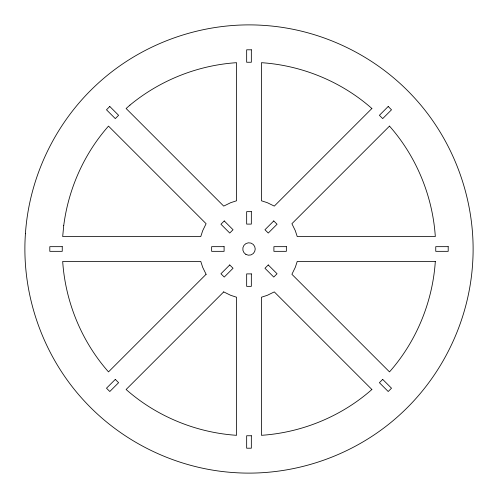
<?xml version="1.0" encoding="UTF-8"?>
<svg xmlns="http://www.w3.org/2000/svg" width="498" height="498" viewBox="0 0 498 498"><rect width="100%" height="100%" fill="white"/><g stroke="black" fill="none" stroke-linecap="round" stroke-linejoin="round"><path stroke-width="0.75" d="M25.423 233.705C21.078 294.891 43.239 357.24 85.22 401.961C123.523 443.083 177.637 468.823 233.705 472.577C294.891 476.922 357.24 454.761 401.961 412.78C443.083 374.477 468.823 320.363 472.577 264.295C476.922 203.109 454.761 140.76 412.78 96.039C374.477 54.917 320.363 29.177 264.295 25.423C203.109 21.078 140.76 43.239 96.039 85.22C54.917 123.523 29.177 177.637 25.423 233.705M63.725 225.594L62.686 236.55L200.781 236.55L202.698 230.667L206.104 223.708L108.502 126.112C84.031 153.782 68.419 188.991 63.725 225.594M435.314 261.45C432.619 301.944 416.396 341.466 389.498 371.888L291.896 274.292L295.302 267.333L297.219 261.45L435.314 261.45M109.797 106.491L106.491 109.797L115.299 118.599L118.599 115.299L109.797 106.491M224.243 220.938L220.938 224.243L229.74 233.045L233.045 229.74L224.243 220.938M206.104 274.292L108.502 371.888C81.604 341.466 65.381 301.944 62.686 261.45L200.781 261.45L202.698 267.333L206.104 274.292M371.888 108.502L274.292 206.104L267.333 202.698L261.45 200.781L261.45 62.686C301.944 65.381 341.466 81.604 371.888 108.502M115.299 379.401L106.491 388.203L109.797 391.509L118.599 382.701L115.299 379.401M229.74 264.955L220.938 273.757L224.243 277.062L233.045 268.26L229.74 264.955M273.757 220.938L264.955 229.74L268.26 233.045L277.062 224.243L273.757 220.938M388.203 106.491L379.401 115.299L382.701 118.599L391.509 109.797L388.203 106.491M223.708 291.896L126.112 389.498C156.534 416.396 196.056 432.619 236.55 435.314L236.55 297.219L230.667 295.302L223.708 291.896M389.498 126.112L291.896 223.708L295.302 230.667L297.219 236.55L435.314 236.55C432.619 196.056 416.396 156.534 389.498 126.112M268.26 264.955L264.955 268.26L273.757 277.062L277.062 273.757L268.26 264.955M382.701 379.401L379.401 382.701L388.203 391.509L391.509 388.203L382.701 379.401M129.959 105.109L126.112 108.502L223.708 206.104L230.667 202.698L236.55 200.781L236.55 62.686C197.731 65.232 159.939 80.327 129.959 105.109M371.888 389.498C341.466 416.396 301.944 432.619 261.45 435.314L261.45 297.219L267.333 295.302L274.292 291.896L371.888 389.498M251.334 49.8L246.666 49.8L246.666 62.25L251.334 62.25L251.334 49.8M251.334 211.65L246.666 211.65L246.666 224.1L251.334 224.1L251.334 211.65M62.25 246.666L49.8 246.666L49.8 251.334L62.25 251.334L62.25 246.666M224.1 246.666L211.65 246.666L211.65 251.334L224.1 251.334L224.1 246.666M286.35 246.666L273.9 246.666L273.9 251.334L286.35 251.334L286.35 246.666M448.2 246.666L435.75 246.666L435.75 251.334L448.2 251.334L448.2 246.666M251.334 273.9L246.666 273.9L246.666 286.35L251.334 286.35L251.334 273.9M251.334 435.75L246.666 435.75L246.666 448.2L251.334 448.2L251.334 435.75M245.888 254.391A6.225 6.225 0 0 0 255.225 249A6.225 6.225 0 0 0 245.888 243.609A6.225 6.225 0 0 0 245.888 254.391"/></g></svg>
